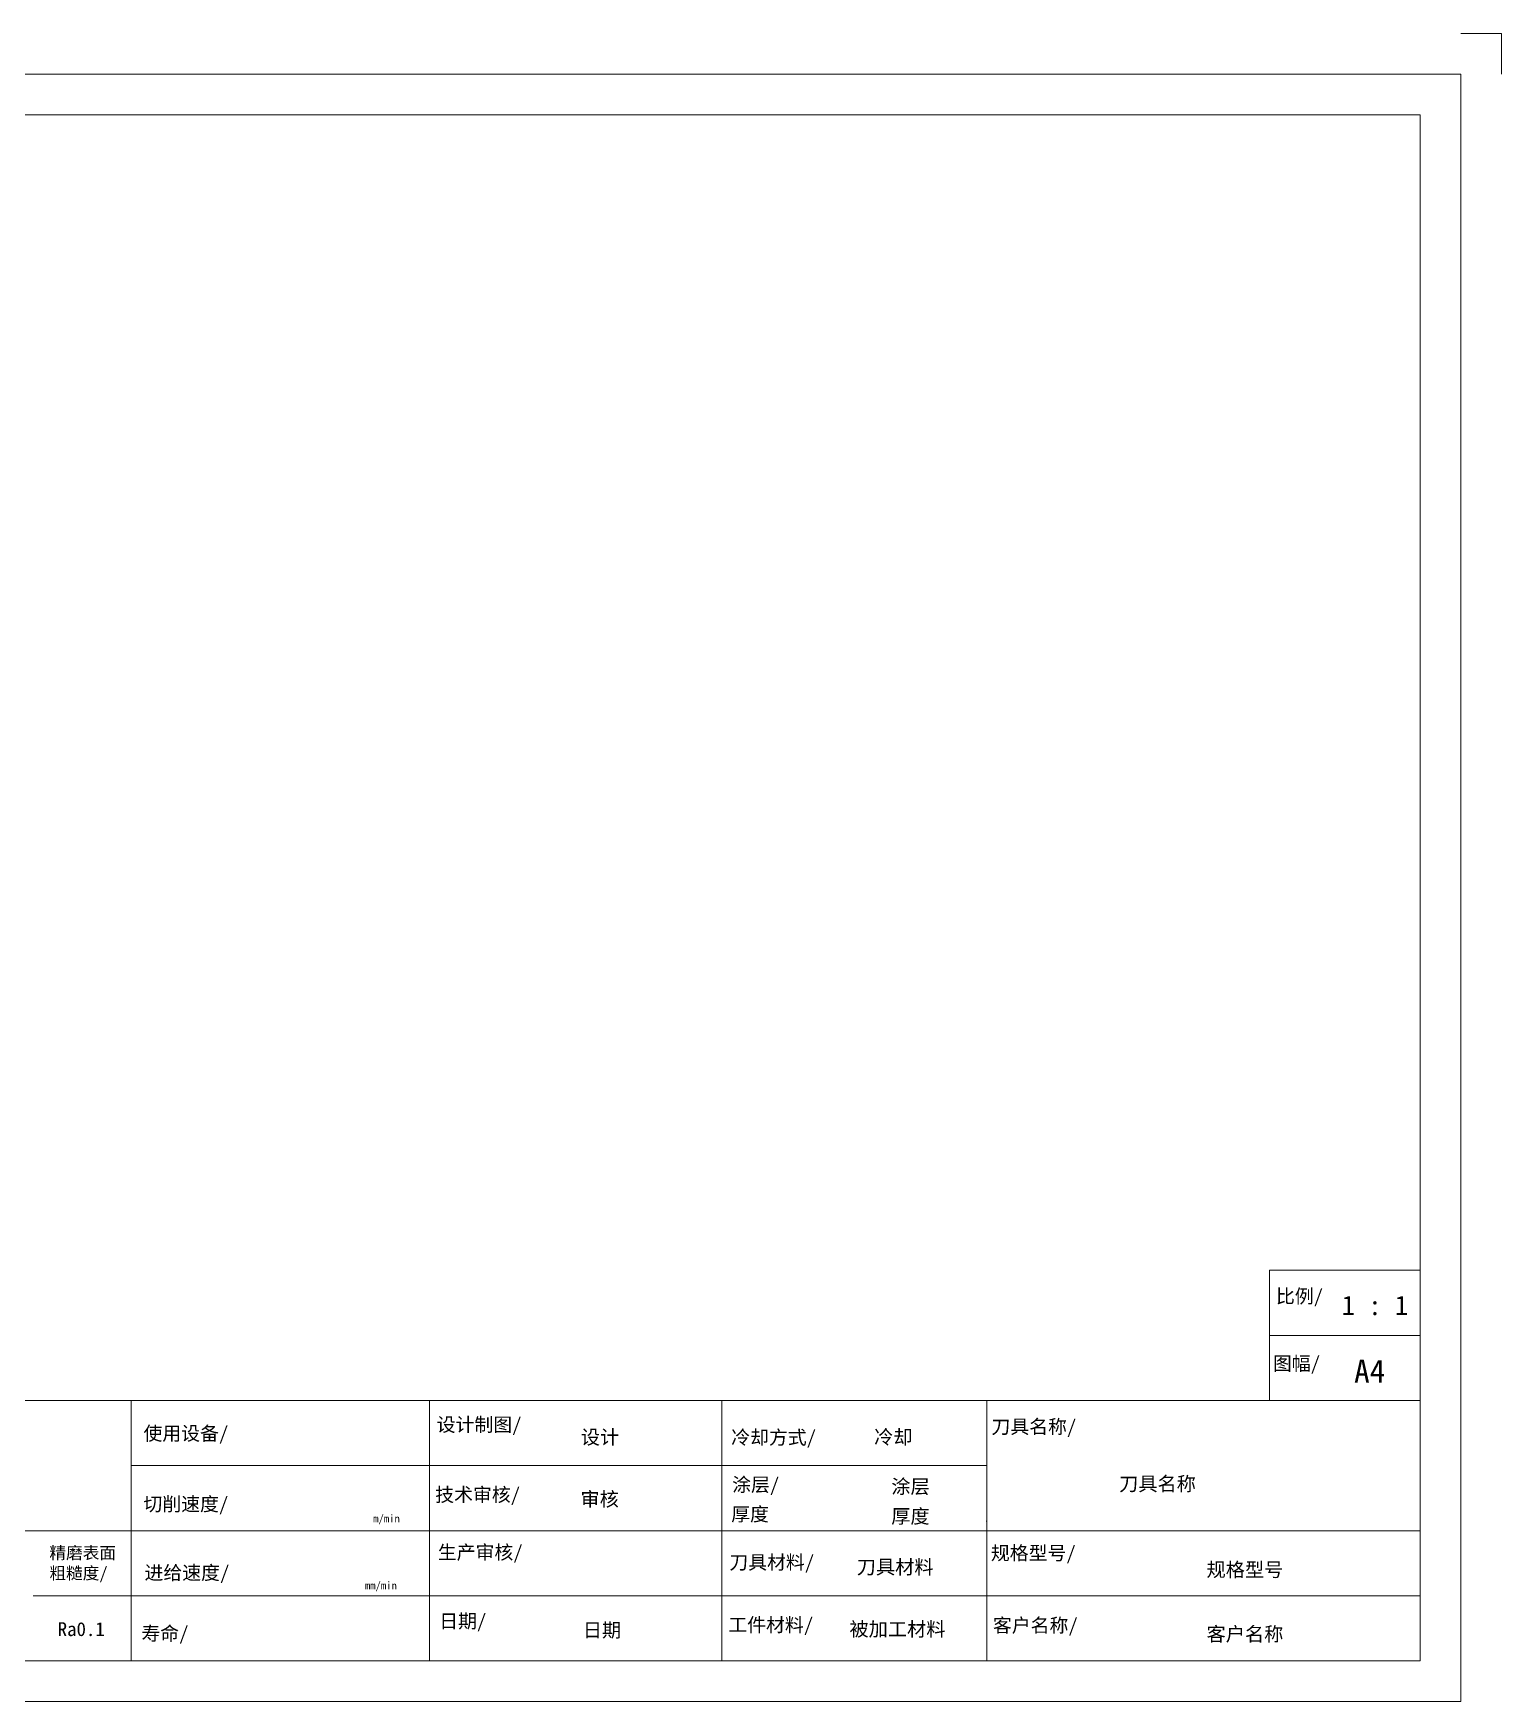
# Model space of a CAD drawing. Header units: millimetres. Extents: x 0 to 297, y 0 to 210.
# Drawn here: x 116.5 to 297, y 5 to 210 of the extents above; entities that cross this region are included whole.
import ezdxf
from ezdxf.enums import TextEntityAlignment as Align

# ---------------------------------------------------------------- set-up
doc = ezdxf.new("R2010")
doc.units = ezdxf.units.MM
doc.header["$LTSCALE"] = 0.3
doc.layers.add('图框', color=7, linetype='Continuous', lineweight=35)
doc.styles.get("Standard").update_dxf_attribs({"font": 'arial.ttf'})
doc.styles.add('宋体1.0', font='')
doc.styles.add('样式 1', font='simsunb.ttf')
doc.styles.add('样式 2', font='', dxfattribs={"width": 0.8})
doc.styles.get('宋体1.0').set_extended_font_data('SimSun')
doc.styles.get('样式 2').set_extended_font_data('KaiTi_GB2312')

msp = doc.modelspace()

# ---------------------------------------------------------------- linework, layer by layer
at = {"layer": '图框', "lineweight": 9}
for p, q in [((292, 210), (297, 210)), ((292, 210), (297, 210)), ((292, 210), (297, 210)), ((292, 210), (297, 210)), ((292, 210), (297, 210)), ((292, 210), (297, 210)), ((292, 210), (297, 210)), ((292, 210), (297, 210)), ((297, 205), (297, 210)), ((297, 205), (297, 210)), ((297, 205), (297, 210)), ((297, 205), (297, 210)), ((297, 205), (297, 210)), ((297, 205), (297, 210)), ((297, 205), (297, 210)), ((297, 205), (297, 210)), ((5, 205), (292, 205)), ((292, 205), (292, 5)), ((10, 200), (287, 200)), ((282, 200), (287, 200)), ((287, 200), (287, 10)), ((287, 195), (287, 200)), ((287, 58), (287, 118)), ((287, 114), (287, 106)), ((287, 98), (287, 90)), ((287, 50), (268.48, 50)), ((128.53, 42), (116.53, 42)), ((165.21, 10), (165.21, 42)), ((201.15, 10), (201.15, 42)), ((10, 26), (128.53, 26)), ((128.53, 26), (287, 26)), ((116.52, 18), (128.53, 18)), ((128.53, 18), (287, 18)), ((128.53, 10), (10, 10)), ((287, 10), (128.53, 10)), ((292, 5), (5, 5))]:
    msp.add_line(p, q, dxfattribs=at)
at = {"layer": '图框', "color": 0, "lineweight": 9}
for p, q in [((268.48, 58), (268.48, 42)), ((268.48, 58), (287, 58)), ((10, 42), (128.53, 42)), ((128.53, 42), (128.53, 10)), ((128.53, 42), (287, 42)), ((233.72, 42), (233.72, 10)), ((128.53, 34), (233.72, 34)), ((233.65, 27.16), (233.72, 27.16))]:
    msp.add_line(p, q, dxfattribs=at)
at = {"layer": '图框', "color": 4, "lineweight": 9}
msp.add_line((128.53, 10), (287, 10), dxfattribs=at)

# ---------------------------------------------------------------- texts
at = {"layer": '图框', "lineweight": 9, "char_height": 1.7, "attachment_point": 1}
for s, insert, width in [('{\\fNSimSun|b0|i0|c134|p49;比例/}', (269.26, 55.67), 9.4776), ('{\\fNSimSun|b0|i0|c134|p49;图幅/}', (268.89, 47.41), 9.1232), ('{\\fNSimSun|b0|i0|c134|p49;使用设备/}', (130.06, 38.81), 13.1299), ('{\\fNSimSun|b0|i0|c134|p49;设计制图/\\P}', (166.1, 39.89), 14.1158), ('{\\fNSimSun|b0|i0|c134|p49;刀具名称/}', (234.29, 39.64), 12.7935), ('{\\fNSimSun|b0|i0|c134|p49;冷却方式/}', (202.3, 38.32), 13.9742), ('{\\fNSimSun|b0|i0|c134|p49;技术审核/\\P}', (165.92, 31.28), 13.1299), ('{\\fNSimSun|b0|i0|c134|p49;涂层/}', (202.42, 32.52), 13.9742), ('{\\fNSimSun|b0|i0|c134|p49;切削速度/}', (130.06, 30.13), 13.1299), ('{\\fNSimSun|b0|i0|c134|p49;厚度}', (202.3, 28.89), 29.6282), ('{\\fNSimSun|b1|i0|c134|p49;\\H0.882353x;精磨表面\\P粗糙度/\\fNSimSun|b0|i0|c134|p49;\\P\\P}', (118.5, 24.04), 20.6944), ('{\\fNSimSun|b0|i0|c134|p49;生产审核/\\P}', (166.24, 24.2), 14.4426), ('{\\fNSimSun|b0|i0|c134|p49;刀具材料/}', (202.07, 22.97), 14.09), ('{\\fNSimSun|b0|i0|c134|p49;规格型号/}', (234.22, 24.11), 13.1299), ('{\\fNSimSun|b0|i0|c134|p49;进给速度/}', (130.19, 21.69), 13.1299), ('{\\fNSimSun|b1|i0|c134|p49;Ra0.1\\P}', (119.52, 14.76), 14.1158), ('{\\fNSimSun|b0|i0|c134|p49;寿命/\\P}', (129.8, 14.23), 13.1299), ('{\\fNSimSun|b0|i0|c134|p49;工件材料/}', (201.95, 15.29), 13.1299), ('{\\fNSimSun|b0|i0|c134|p49;客户名称/}', (234.47, 15.22), 14.3763)]:
    msp.add_mtext(s, dxfattribs=dict(at, insert=insert, width=width))
at = {"layer": '图框', "lineweight": 9, "attachment_point": 1}
for s, insert, char_height, width, style in [('1 : 1', (277.34, 54.89), 2.4, 11.5045, '宋体1.0'), ('{\\W1;A4}', (278.87, 47.01), 2.8, 8.3005, '样式 2'), ('m/min', (158.3, 27.98), 0.96, 25.34, '样式 1'), ('mm/min', (157.28, 19.75), 0.96, 25.34, '样式 1')]:
    msp.add_mtext(s, dxfattribs=dict(at, insert=insert, char_height=char_height, width=width, style=style))
at = {"layer": '图框', "lineweight": 9, "insert": (166.41, 18.08), "char_height": 1.4, "attachment_point": 1}
msp.add_mtext('{\\fSimSun|b0|i0|c134|p54;\\P\\H1.214x;日期\\fNSimSun|b0|i0|c134|p49;/}', dxfattribs=at)
at = {"layer": '图框', "style": '样式 1'}
for tag, p in [('设计', (186.18, 37.5)), ('冷却', (222.23, 37.52)), ('刀具名称', (254.7, 31.77)), ('审核', (186.14, 29.88)), ('涂层', (224.34, 31.44)), ('厚度', (224.33, 27.78)), ('刀具材料', (222.45, 21.55)), ('规格型号', (265.45, 21.22)), ('日期', (186.42, 13.79)), ('被加工材料', (222.74, 13.91)), ('客户名称', (265.45, 13.31))]:
    msp.add_attdef(tag, text='*', height=1.73, dxfattribs=at).set_placement(p, align=Align.MIDDLE_CENTER)

doc.saveas('drawing.dxf')
